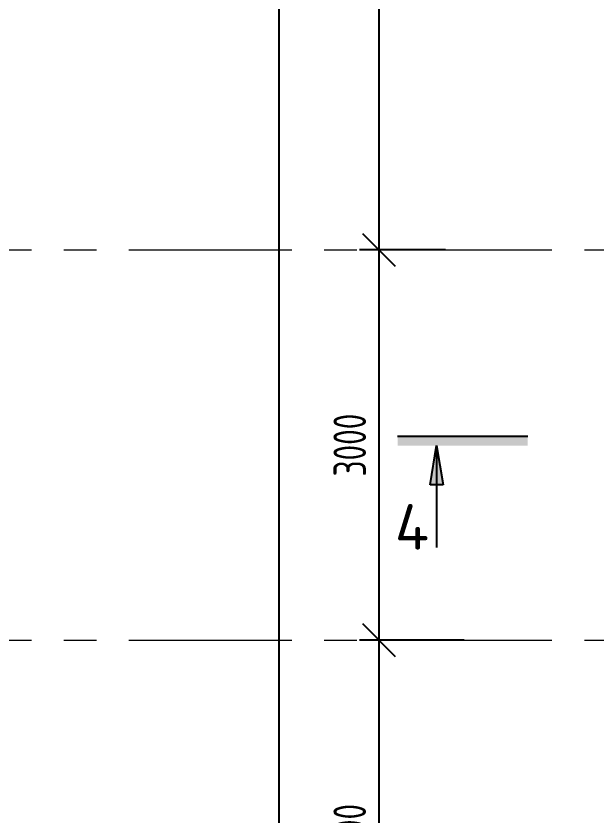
# Model space of a CAD drawing. Header units: millimetres. Extents: x -8689834 to 9419935, y 0 to 233063.
# Drawn here: x -223236 to -218772, y 114249 to 120399 of the extents above; entities that cross this region are included whole.
import ezdxf
from ezdxf import colors
from ezdxf.entities.mleader import LeaderData, LeaderLine
from ezdxf.math import Vec2, Vec3

# ---------------------------------------------------------------- set-up
doc = ezdxf.new("R2010")
doc.units = ezdxf.units.MM
doc.header["$MEASUREMENT"] = 0
doc.linetypes.add('CENTER', pattern=[2, 1.25, -0.25, 0.25, -0.25])
doc.layers.get('0').update_dxf_attribs({"color": 250, "lineweight": 9})
for name, color, linetype, lineweight in [('АР_Оси', 195, 'Continuous', 9), ('АР_Оси размеры', 164, 'Continuous', 9), ('АР_Отметки', 250, 'Continuous', 15), ('АР_Разрезы', 175, 'Continuous', 9)]:
    doc.layers.add(name, color=color, linetype=linetype, lineweight=lineweight)
doc.styles.add('ISOCPEUR', font='isocpeur.ttf', dxfattribs={"width": 0.7})
doc.styles.add('METRO-STYLE', font='isocpeur.ttf', dxfattribs={"width": 0.9, "oblique": 15})
doc.styles.add('ГОСТ 2.304', font='isocpeur.ttf', dxfattribs={"width": 0.7})
doc.dimstyles.new('СПДС', dxfattribs={"dimscale": 100, "dimtxt": 2.5, "dimasz": 2.5, "dimexe": 1.5, "dimexo": 0, "dimgap": 1, "dimtad": 1, "dimdec": 0, "dimrnd": 1, "dimtxsty": 'ГОСТ 2.304', "dimblk": 'OBLIQUE', "dimcen": 2.5, "dimdle": 1.5, "dimadec": 0, "dimazin": 2, "dimtfac": 0.75, "dimtdec": 0, "dimtmove": 1, "dimatfit": 3, "dimfxl": 1, "dimtolj": 1, "dimarcsym": 1})

# ---------------------------------------------------------------- blocks, each defined once
blk = doc.blocks.new('_Oblique')
at = {"color": 0, "linetype": 'ByBlock', "lineweight": -2}
blk.add_line((-0.5, -0.5), (0.5, 0.5), dxfattribs=at)
blk = doc.blocks.new('*D670')
at = {"layer": 'АР_Оси размеры', "color": 0, "lineweight": -2, "ltscale": 100, "transparency": 16777216}
for p, q in [((-220446.6, 112450.7), (-220446.6, 115750.7)), ((-219935.3, 115600.7), (-220596.6, 115600.7)), ((-219792.3, 112600.7), (-220596.6, 112600.7))]:
    blk.add_line(p, q, dxfattribs=at)
at = {"layer": 'АР_Оси размеры', "color": 0, "lineweight": -2, "ltscale": 100, "transparency": 16777216, "xscale": 250, "yscale": 250, "zscale": 250}
for p, rotation in [((-220446.6, 115600.7), 90), ((-220446.6, 112600.7), 270)]:
    blk.add_blockref('_Oblique', p, dxfattribs=dict(at, rotation=rotation))
at = {"layer": 'АР_Оси размеры', "color": 0, "ltscale": 100, "transparency": 16777216, "insert": (-220671.6, 114100.7), "char_height": 250, "attachment_point": 5, "rotation": 90, "style": 'ГОСТ 2.304'}
blk.add_mtext('\\A1;3000', dxfattribs=at)
blk = doc.blocks.new('*D671')
at = {"layer": 'АР_Оси размеры', "color": 0, "lineweight": -2, "ltscale": 100, "transparency": 16777216}
for p, q in [((-220446.6, 115450.7), (-220446.6, 118750.7)), ((-219935.3, 118600.7), (-220596.6, 118600.7)), ((-219792.3, 115600.7), (-220596.6, 115600.7))]:
    blk.add_line(p, q, dxfattribs=at)
at = {"layer": 'АР_Оси размеры', "color": 0, "lineweight": -2, "ltscale": 100, "transparency": 16777216, "xscale": 250, "yscale": 250, "zscale": 250}
for p, rotation in [((-220446.6, 118600.7), 90), ((-220446.6, 115600.7), 270)]:
    blk.add_blockref('_Oblique', p, dxfattribs=dict(at, rotation=rotation))
at = {"layer": 'АР_Оси размеры', "color": 0, "ltscale": 100, "transparency": 16777216, "insert": (-220671.6, 117100.7), "char_height": 250, "attachment_point": 5, "rotation": 90, "style": 'ГОСТ 2.304'}
blk.add_mtext('\\A1;3000', dxfattribs=at)
blk = doc.blocks.new('*D672')
at = {"layer": 'АР_Оси размеры', "color": 0, "lineweight": -2, "ltscale": 100, "transparency": 16777216}
for p, q in [((-220446.6, 118450.7), (-220446.6, 124750.7)), ((-219787.2, 124600.7), (-220596.6, 124600.7)), ((-219935.3, 118600.7), (-220596.6, 118600.7))]:
    blk.add_line(p, q, dxfattribs=at)
at = {"layer": 'АР_Оси размеры', "color": 0, "lineweight": -2, "ltscale": 100, "transparency": 16777216, "xscale": 250, "yscale": 250, "zscale": 250}
for p, rotation in [((-220446.6, 124600.7), 90), ((-220446.6, 118600.7), 270)]:
    blk.add_blockref('_Oblique', p, dxfattribs=dict(at, rotation=rotation))
at = {"layer": 'АР_Оси размеры', "color": 0, "ltscale": 100, "transparency": 16777216, "insert": (-220671.6, 121600.7), "char_height": 250, "attachment_point": 5, "rotation": 90, "style": 'ГОСТ 2.304'}
blk.add_mtext('\\A1;6000', dxfattribs=at)
blk = doc.blocks.new('*D675')
at = {"layer": 'АР_Оси размеры', "color": 0, "lineweight": -2, "ltscale": 100, "transparency": 16777216}
for p, q in [((-221217.2, 130750.7), (-221217.2, 82535.7)), ((-221273, 130600.7), (-221067.2, 130600.7)), ((-221273, 82685.7), (-221067.2, 82685.7))]:
    blk.add_line(p, q, dxfattribs=at)
at = {"layer": 'АР_Оси размеры', "color": 0, "lineweight": -2, "ltscale": 100, "transparency": 16777216, "xscale": 250, "yscale": 250, "zscale": 250}
for p, rotation in [((-221217.2, 130600.7), 90), ((-221217.2, 82685.7), 270)]:
    blk.add_blockref('_Oblique', p, dxfattribs=dict(at, rotation=rotation))
at = {"layer": 'АР_Оси размеры', "color": 0, "ltscale": 100, "transparency": 16777216, "insert": (-221442.2, 106643.2), "char_height": 250, "attachment_point": 5, "rotation": 90, "style": 'ГОСТ 2.304'}
blk.add_mtext('\\A1;47915', dxfattribs=at)
blk = doc.blocks.new('_DotSmall')
at = {"color": 0, "linetype": 'ByBlock', "const_width": 0.5}
blk.add_lwpolyline([(-0.0625, 0, 1), (0.0625, 0, 1)], format="xyb", close=True, dxfattribs=at)

msp = doc.modelspace()

# ---------------------------------------------------------------- hatches: boundary and pattern name
at = {"layer": 'АР_Разрезы', "ltscale": 100}
h = msp.add_hatch(color=5, dxfattribs=at)
h.dxf.hatch_style = 1
h.paths.add_polyline_path([(-219304.427, 117096.462), (-219304.427, 117166.462), (-220304.427, 117166.462), (-220304.427, 117096.462)])
h.paths.add_polyline_path([(-219954.149, 116796.012), (-220004.427, 117096.462), (-220004.427, 116796.012)])
h.paths.add_polyline_path([(-220004.427, 116796.012), (-220004.427, 117096.462), (-220054.705, 116796.012)])

# ---------------------------------------------------------------- linework, layer by layer
at = {"layer": 'АР_Оси', "linetype": 'CENTER', "ltscale": 1000}
for p, q in [((-224367.609, 118600.682), (-141189.207, 118600.682)), ((-224367.609, 115600.682), (-141189.207, 115600.682))]:
    msp.add_line(p, q, dxfattribs=at)
at = {"layer": 'АР_Разрезы', "color": 5, "lineweight": 25, "ltscale": 100}
for p, q in [((-219304.427, 117166.462, -2792.354), (-220304.427, 117166.462, -2792.354)), ((-220054.705, 116796.012, -2792.354), (-220004.427, 117096.462, -2792.354)), ((-220004.427, 117096.462, -2792.354), (-219954.149, 116796.012, -2792.354)), ((-219954.149, 116796.012, -2792.354), (-220054.705, 116796.012, -2792.354))]:
    msp.add_line(p, q, dxfattribs=at)
at = {"layer": 'АР_Разрезы', "color": 5, "lineweight": 25, "ltscale": 100, "elevation": -2792.354}
msp.add_lwpolyline([(-220004.427, 117096.462), (-220004.427, 116312.712)], dxfattribs=at)

# ---------------------------------------------------------------- texts
at = {"layer": 'АР_Разрезы', "color": 5, "lineweight": 25, "ltscale": 100, "insert": (-220325.196, 116646.462, -2792.354), "char_height": 350, "width": 583.33333, "attachment_point": 1, "style": 'METRO-STYLE'}
msp.add_mtext('{\\Q0;\\W1;4}', dxfattribs=at)

# ---------------------------------------------------------------- dimensions: what is measured, and where the dimension line sits
at = {"layer": 'АР_Оси размеры', "ltscale": 100}
for base, p1, p2, picture, middle in [((-221217.161, 82685.682), (-221272.971, 130600.682), (-221272.971, 82685.682), '*D675', (-221442.161, 106643.182)), ((-220446.598, 124600.682), (-219935.329, 118600.682), (-219787.159, 124600.682), '*D672', (-220671.598, 121600.682)), ((-220446.598, 118600.682), (-219792.326, 115600.682), (-219935.329, 118600.682), '*D671', (-220671.598, 117100.682)), ((-220446.598, 115600.682), (-219792.326, 112600.682), (-219935.329, 115600.682), '*D670', (-220671.598, 114100.682))]:
    dim = msp.add_linear_dim(base=base, p1=p1, p2=p2, angle=90, dimstyle='СПДС', dxfattribs=at)
    dim.commit()
    dim.dimension.update_dxf_attribs({"geometry": picture, "text_midpoint": middle})

# ---------------------------------------------------------------- leaders
at = {"layer": 'АР_Отметки'}
ml = msp.add_multileader_mtext('Standard', dxfattribs=at)
ml.set_content('{\\W0.8;-2,730}', color=256, style='ISOCPEUR')
ml.set_leader_properties(color=256, linetype='Continuous', lineweight=-1)
ml.set_arrow_properties(name='DOTSMALL')
ml.build(insert=Vec2(0, 0))
ml.multileader.update_dxf_attribs({"has_text_frame": 1, "text_left_attachment_type": 4, "text_right_attachment_type": 4, "dogleg_length": 100, "arrow_head_size": 180})
ctx = ml.context
ctx.base_point, ctx.char_height, ctx.arrow_head_size, ctx.landing_gap_size, ctx.plane_origin = Vec3(-314791.321, 121809.018, 0), 250, 180, 50, Vec3(-319449.83, 117956.711, 0)
ctx.left_attachment, ctx.right_attachment = 4, 4
notes = []
notes.append((ctx, [(0, (0, 0, 0), (0, 0), (1, 0), 1, [])]))
ctx.mtext.insert, ctx.mtext.width, ctx.mtext.defined_height, ctx.mtext.line_spacing_style, ctx.mtext.flow_direction = Vec3(-314741.321, 122142.352, 0), 769.98896, 343.888, 2, 5
ml = msp.add_multileader_mtext('Standard', dxfattribs=at)
ml.set_content('{\\W0.8;-2,430}', color=256, style='ISOCPEUR')
ml.set_leader_properties(color=256, linetype='Continuous', lineweight=-1)
ml.set_arrow_properties(name='DOTSMALL')
ml.build(insert=Vec2(0, 0))
ml.multileader.update_dxf_attribs({"has_text_frame": 1, "text_left_attachment_type": 4, "text_right_attachment_type": 4, "dogleg_length": 100, "arrow_head_size": 180})
ctx = ml.context
ctx.base_point, ctx.char_height, ctx.arrow_head_size, ctx.landing_gap_size, ctx.plane_origin = Vec3(-301002.247, 120038.585), 250, 180, 50, Vec3(-299949.553, 118383.411)
ctx.left_attachment, ctx.right_attachment = 4, 4
notes.append((ctx, [(0, (0, 0, 0), (0, 0), (1, 0), 1, [])]))
ctx.mtext.insert, ctx.mtext.width, ctx.mtext.line_spacing_style, ctx.mtext.flow_direction = Vec3(-300952.247, 120371.918), 852.69703, 2, 5
ml = msp.add_multileader_mtext('Standard', dxfattribs=at)
ml.set_content('{\\W0.8;-2,430}', color=256, style='ISOCPEUR')
ml.set_leader_properties(color=256, linetype='Continuous', lineweight=-1)
ml.set_arrow_properties(name='DOTSMALL')
ml.build(insert=Vec2(0, 0))
ml.multileader.update_dxf_attribs({"has_text_frame": 1, "text_left_attachment_type": 4, "text_right_attachment_type": 4, "dogleg_length": 100, "arrow_head_size": 180})
ctx = ml.context
ctx.base_point, ctx.char_height, ctx.arrow_head_size, ctx.landing_gap_size, ctx.plane_origin = Vec3(-336711.886, 117132.656), 250, 180, 50, Vec3(-335659.193, 115477.482)
ctx.left_attachment, ctx.right_attachment = 4, 4
notes.append((ctx, [(0, (0, 0, 0), (0, 0), (1, 0), 1, [])]))
ctx.mtext.insert, ctx.mtext.width, ctx.mtext.line_spacing_style, ctx.mtext.flow_direction = Vec3(-336661.886, 117465.989), 852.69703, 2, 5
for ctx, leaders in notes:
    for number, flags, end, landing, length, lines in leaders:
        leader = LeaderData()
        leader.index, (leader.has_last_leader_line, leader.has_dogleg_vector, leader.attachment_direction) = number, flags
        leader.last_leader_point, leader.dogleg_vector, leader.dogleg_length = Vec3(end), Vec3(landing), length
        for number, points, colour, breaks in lines:
            line = LeaderLine()
            line.index, line.vertices, line.color, line.breaks = number, Vec3.list(points), colors.encode_raw_color(colour), breaks
            leader.lines.append(line)
        ctx.leaders.append(leader)

doc.saveas('drawing.dxf')
